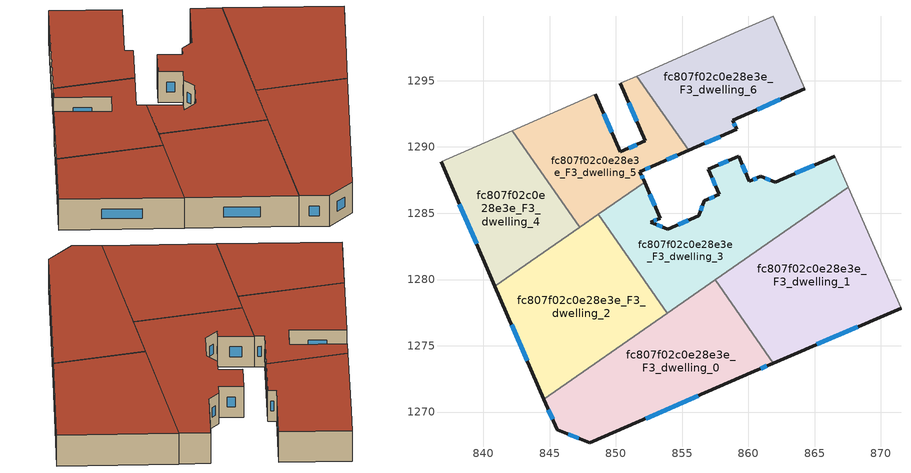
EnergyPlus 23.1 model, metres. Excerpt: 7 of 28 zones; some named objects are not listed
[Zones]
fc807f02c0e28e3e_F3_dwelling_0
 floor to fc807f02c0e28e3e_F2_dwelling_0 (EU_floor_Construction): 857.51,1279.97 861.88,1273.7 860.43,1273.07 848.02,1267.68 845.57,1268.67 844.58,1270.96 z9
 wall outside (EU_wall_Construction): 844.58,1270.96 845.57,1268.67 848.02,1267.68 860.43,1273.07 861.88,1273.7 z9:12
 wall to fc807f02c0e28e3e_F3_dwelling_1 (EU_wall_Construction): 861.88,1273.7 857.51,1279.97 z9:12
 wall to fc807f02c0e28e3e_F3_dwelling_2 (EU_wall_Construction): 853.88,1277.44 844.58,1270.96 z9:12
 wall to fc807f02c0e28e3e_F3_dwelling_3 (EU_wall_Construction): 857.51,1279.97 853.88,1277.44 z9:12
 window (EU_Window_Construction): 844.91,1270.18 845.23,1269.45 / 860.92,1273.28 861.39,1273.48 / 852.24,1269.51 856.2,1271.23 / 846.4,1268.33 847.18,1268.02 z10.02:10.98
 roof outside (EU_roof_Construction): 860.43,1273.07 861.88,1273.7 857.51,1279.97 844.58,1270.96 845.57,1268.67 848.02,1267.68 z12
fc807f02c0e28e3e_F3_dwelling_1
 floor to fc807f02c0e28e3e_F2_dwelling_1 (EU_floor_Construction): 867.53,1286.95 871.51,1277.85 861.88,1273.7 857.51,1279.97 z9
 wall outside (EU_wall_Construction): 861.88,1273.7 871.51,1277.85 z9:12
 wall adiabatic (EU_wall_Construction): 871.51,1277.85 867.53,1286.95 z9:12
 wall to fc807f02c0e28e3e_F3_dwelling_3 (EU_wall_Construction): 867.53,1286.95 857.51,1279.97 z9:12
 window (EU_Window_Construction): 865.16,1275.11 868.24,1276.44 z10.02:10.98
 roof outside (EU_roof_Construction): 871.51,1277.85 867.53,1286.95 857.51,1279.97 861.88,1273.7 z12
fc807f02c0e28e3e_F3_dwelling_2
 floor to fc807f02c0e28e3e_F2_dwelling_2 (EU_floor_Construction): 848.67,1284.92 853.88,1277.44 844.58,1270.96 840.88,1279.49 z9
 wall outside (EU_wall_Construction): 840.88,1279.49 844.58,1270.96 z9:12
 wall to fc807f02c0e28e3e_F3_dwelling_3 (EU_wall_Construction): 853.88,1277.44 848.67,1284.92 z9:12
 wall to fc807f02c0e28e3e_F3_dwelling_4 (EU_wall_Construction): 847.28,1283.95 840.88,1279.49 z9:12
 wall to fc807f02c0e28e3e_F3_dwelling_5 (EU_wall_Construction): 848.67,1284.92 847.28,1283.95 z9:12
 window (EU_Window_Construction): 842.14,1276.58 843.32,1273.86 z10.02:10.98
 roof outside (EU_roof_Construction): 853.88,1277.44 848.67,1284.92 840.88,1279.49 844.58,1270.96 z12
fc807f02c0e28e3e_F3_dwelling_3
 floor to fc807f02c0e28e3e_F2_dwelling_3 (EU_floor_Construction): 866.51,1289.3 867.53,1286.95 853.88,1277.44 848.67,1284.92 852.16,1287.35 853.34,1284.63 852.64,1284.32 853.92,1283.8 856.25,1284.82 856.67,1285.93 857.79,1286.42 856.98,1288.31 859.25,1289.3 860.07,1287.41 860.91,1287.79 862.01,1287.34 z9
 wall outside (EU_wall_Construction): 866.51,1289.3 862.01,1287.34 860.91,1287.79 860.07,1287.41 859.25,1289.3 856.98,1288.31 857.79,1286.42 856.67,1285.93 856.25,1284.82 853.92,1283.8 852.64,1284.32 853.34,1284.63 852.16,1287.35 z9:12
 wall adiabatic (EU_wall_Construction): 867.53,1286.95 866.51,1289.3 z9:12
 wall to fc807f02c0e28e3e_F3_dwelling_5 (EU_wall_Construction): 852.16,1287.35 848.67,1284.92 z9:12
 window (EU_Window_Construction): 852.94,1285.55 852.56,1286.42 / 852.87,1284.43 853.1,1284.52 / 853.49,1283.98 853.07,1284.14 / 855.46,1284.47 854.71,1284.14 / 856.52,1285.55 856.39,1285.2 / 857.41,1286.26 857.05,1286.1 / 857.25,1287.67 857.51,1287.07 / 858.48,1288.96 857.75,1288.65 / 859.79,1288.05 859.53,1288.65 / 860.63,1287.66 860.36,1287.54 / 861.64,1287.49 861.29,1287.63 / 864.98,1288.64 863.54,1288.01 z10.02:10.98
 roof outside (EU_roof_Construction): 867.53,1286.95 866.51,1289.3 862.01,1287.34 860.91,1287.79 860.07,1287.41 859.25,1289.3 856.98,1288.31 857.79,1286.42 856.67,1285.93 856.25,1284.82 853.92,1283.8 852.64,1284.32 853.34,1284.63 852.16,1287.35 848.67,1284.92 853.88,1277.44 z12
fc807f02c0e28e3e_F3_dwelling_4
 floor to fc807f02c0e28e3e_F2_dwelling_4 (EU_floor_Construction): 842.2,1291.24 847.28,1283.95 840.88,1279.49 836.81,1288.88 z9
 wall outside (EU_wall_Construction): 836.81,1288.88 840.88,1279.49 z9:12
 wall adiabatic (EU_wall_Construction): 842.2,1291.24 836.81,1288.88 z9:12
 wall to fc807f02c0e28e3e_F3_dwelling_5 (EU_wall_Construction): 847.28,1283.95 842.2,1291.24 z9:12
 window (EU_Window_Construction): 838.19,1285.68 839.49,1282.68 z10.02:10.98
 roof outside (EU_roof_Construction): 847.28,1283.95 842.2,1291.24 836.81,1288.88 840.88,1279.49 z12
fc807f02c0e28e3e_F3_dwelling_5
 floor to fc807f02c0e28e3e_F2_dwelling_5 (EU_floor_Construction): 851.57,1295.35 855.48,1289.74 853,1288.65 851.82,1288.14 852.16,1287.35 847.28,1283.95 842.2,1291.24 848.45,1293.98 850.33,1289.63 852.22,1290.46 850.33,1294.8 z9
 wall outside (EU_wall_Construction): 850.33,1294.8 852.22,1290.46 850.33,1289.63 848.45,1293.98 / 852.16,1287.35 851.82,1288.14 853,1288.65 855.48,1289.74 z9:12
 wall adiabatic (EU_wall_Construction): 851.57,1295.35 850.33,1294.8 / 848.45,1293.98 842.2,1291.24 z9:12
 wall to fc807f02c0e28e3e_F3_dwelling_6 (EU_wall_Construction): 855.48,1289.74 851.57,1295.35 z9:12
 window (EU_Window_Construction): 850.97,1293.32 851.58,1291.94 / 853.84,1289.02 854.64,1289.37 / 852.22,1288.31 852.6,1288.48 / 852.05,1287.62 851.94,1287.87 / 849.69,1291.11 849.09,1292.5 / 851.58,1290.18 850.97,1289.91 z10.02:10.98
 roof outside (EU_roof_Construction): 852.16,1287.35 851.82,1288.14 853,1288.65 855.48,1289.74 851.57,1295.35 850.33,1294.8 852.22,1290.46 850.33,1289.63 848.45,1293.98 842.2,1291.24 847.28,1283.95 z12
fc807f02c0e28e3e_F3_dwelling_6
 floor to fc807f02c0e28e3e_F2_dwelling_6 (EU_floor_Construction): 861.88,1299.87 864.27,1294.41 858.81,1292.01 859.11,1291.33 855.48,1289.74 851.57,1295.35 859.23,1298.72 z9
 wall outside (EU_wall_Construction): 855.48,1289.74 859.11,1291.33 858.81,1292.01 864.27,1294.41 z9:12
 wall adiabatic (EU_wall_Construction): 864.27,1294.41 861.88,1299.87 859.23,1298.72 851.57,1295.35 z9:12
 window (EU_Window_Construction): 860.67,1292.83 862.41,1293.59 / 859.01,1291.56 858.91,1291.78 / 856.72,1290.28 857.88,1290.79 z10.02:10.98
 roof outside (EU_roof_Construction): 864.27,1294.41 861.88,1299.87 859.23,1298.72 851.57,1295.35 855.48,1289.74 859.11,1291.33 858.81,1292.01 z12
[Building]
EU S2 Campaign: North Axis=0; Terrain=City; Solar Distribution=FullExterior
[Site:Location]
Vienna: Latitude=48; Longitude=16.5; Time Zone=1; Elevation=183
[SizingPeriod:WeatherFileDays]
AnnualSizingPeriod: Begin Month=1; Begin Day of Month=1; End Month=12; End Day of Month=31; Day of Week for Start Day=Monday; Use Weather File Daylight Saving Period=No; Use Weather File Rain and Snow Indicators=No
[MATERIAL]
EU_InternalMass_Material: Roughness=MediumRough; Thickness=0.1; Conductivity=1; Density=1800; Specific Heat=900; Thermal Absorptance=0.9; Solar Absorptance=0.7; Visible Absorptance=0.7
[MATERIAL:NOMASS] Roughness=MediumRough; Thermal Absorptance=0.9; Solar Absorptance=0.7; Visible Absorptance=0.7
Name | Thermal Resistance
EU_wall_NoMass | 0.942466
EU_roof_NoMass | 0.551687
EU_floor_NoMass | 0.66527
[WINDOWMATERIAL:SIMPLEGLAZINGSYSTEM]
EU_Window_SimpleGlazing: UFactor=2.03367; Solar Heat Gain Coefficient=0.65; Visible Transmittance=0.65
[CONSTRUCTION]
EU_wall_Construction: EU_wall_NoMass
EU_roof_Construction: EU_roof_NoMass
EU_floor_Construction: EU_floor_NoMass
EU_Window_Construction: EU_Window_SimpleGlazing
EU_InternalMass_Construction: EU_InternalMass_Material
[ZONE] Type=1; Multiplier=1; Ceiling Height=autocalculate; Floor Area=autocalculate; Part of Total Floor Area=Yes
Name | Volume
fc807f02c0e28e3e_F3_dwelling_0 | 286.986
fc807f02c0e28e3e_F3_dwelling_1 | 296.429
fc807f02c0e28e3e_F3_dwelling_2 | 284.779
fc807f02c0e28e3e_F3_dwelling_3 | 284.73
fc807f02c0e28e3e_F3_dwelling_4 | 194.481
fc807f02c0e28e3e_F3_dwelling_5 | 203.001
fc807f02c0e28e3e_F3_dwelling_6 | 199.948
[INTERNALMASS] Construction=EU_InternalMass_Construction
Name | Zone or ZoneList | Surface Area
fc807f02c0e28e3e_F3_dwelling_0_EU_InternalMass | fc807f02c0e28e3e_F3_dwelling_0 | 95.6621
fc807f02c0e28e3e_F3_dwelling_1_EU_InternalMass | fc807f02c0e28e3e_F3_dwelling_1 | 98.8097
fc807f02c0e28e3e_F3_dwelling_2_EU_InternalMass | fc807f02c0e28e3e_F3_dwelling_2 | 94.926
fc807f02c0e28e3e_F3_dwelling_3_EU_InternalMass | fc807f02c0e28e3e_F3_dwelling_3 | 94.91
fc807f02c0e28e3e_F3_dwelling_4_EU_InternalMass | fc807f02c0e28e3e_F3_dwelling_4 | 64.8272
fc807f02c0e28e3e_F3_dwelling_5_EU_InternalMass | fc807f02c0e28e3e_F3_dwelling_5 | 67.6663
fc807f02c0e28e3e_F3_dwelling_6_EU_InternalMass | fc807f02c0e28e3e_F3_dwelling_6 | 66.6498
[OTHEREQUIPMENT] Fuel Type=Electricity; Design Level Calculation Method=Watts/Area; Power per Zone Floor Area=1; Fraction Latent=0; Fraction Radiant=0; Fraction Lost=0; Carbon Dioxide Generation Rate=0; EndUse Subcategory=EU_Step8_InternalGains
Name | Zone or ZoneList or Space or SpaceList | Schedule
EU_Step8_InternalGain_fc807f02c0e28e3e_F3_dwelling_0_f000 | fc807f02c0e28e3e_F3_dwelling_0 | EU_Step8_GainSchedule_fc807f02c0e28e3e_F3_dwelling_0_f000
EU_Step8_InternalGain_fc807f02c0e28e3e_F3_dwelling_1_f000 | fc807f02c0e28e3e_F3_dwelling_1 | EU_Step8_GainSchedule_fc807f02c0e28e3e_F3_dwelling_1_f000
EU_Step8_InternalGain_fc807f02c0e28e3e_F3_dwelling_2_f000 | fc807f02c0e28e3e_F3_dwelling_2 | EU_Step8_GainSchedule_fc807f02c0e28e3e_F3_dwelling_2_f000
EU_Step8_InternalGain_fc807f02c0e28e3e_F3_dwelling_3_f000 | fc807f02c0e28e3e_F3_dwelling_3 | EU_Step8_GainSchedule_fc807f02c0e28e3e_F3_dwelling_3_f000
EU_Step8_InternalGain_fc807f02c0e28e3e_F3_dwelling_4_f000 | fc807f02c0e28e3e_F3_dwelling_4 | EU_Step8_GainSchedule_fc807f02c0e28e3e_F3_dwelling_4_f000
EU_Step8_InternalGain_fc807f02c0e28e3e_F3_dwelling_5_f000 | fc807f02c0e28e3e_F3_dwelling_5 | EU_Step8_GainSchedule_fc807f02c0e28e3e_F3_dwelling_5_f000
EU_Step8_InternalGain_fc807f02c0e28e3e_F3_dwelling_6_f000 | fc807f02c0e28e3e_F3_dwelling_6 | EU_Step8_GainSchedule_fc807f02c0e28e3e_F3_dwelling_6_f000
[ZONEVENTILATION:DESIGNFLOWRATE] Schedule=EU_AlwaysOn; Design Flow Rate Calculation Method=AirChanges/Hour; Air Changes per Hour=0.530523; Ventilation Type=Natural; Fan Pressure Rise=0; Fan Total Efficiency=1; Constant Term Coefficient=1; Temperature Term Coefficient=0; Velocity Term Coefficient=0; Velocity Squared Term Coefficient=0; Minimum Indoor Temperature=-100; Maximum Indoor Temperature=100; Delta Temperature=-100; Minimum Outdoor Temperature=-100; Maximum Outdoor Temperature=100; Maximum Wind Speed=40
Name | Zone or ZoneList or Space or SpaceList
EU_ConstantAir_fc807f02c0e28e3e_F3_dwelling_0 | fc807f02c0e28e3e_F3_dwelling_0
EU_ConstantAir_fc807f02c0e28e3e_F3_dwelling_1 | fc807f02c0e28e3e_F3_dwelling_1
EU_ConstantAir_fc807f02c0e28e3e_F3_dwelling_2 | fc807f02c0e28e3e_F3_dwelling_2
EU_ConstantAir_fc807f02c0e28e3e_F3_dwelling_3 | fc807f02c0e28e3e_F3_dwelling_3
EU_ConstantAir_fc807f02c0e28e3e_F3_dwelling_4 | fc807f02c0e28e3e_F3_dwelling_4
EU_ConstantAir_fc807f02c0e28e3e_F3_dwelling_5 | fc807f02c0e28e3e_F3_dwelling_5
EU_ConstantAir_fc807f02c0e28e3e_F3_dwelling_6 | fc807f02c0e28e3e_F3_dwelling_6
[HVACTEMPLATE:ZONE:IDEALLOADSAIRSYSTEM] System Availability Schedule=EU_AlwaysOn; Maximum Heating Supply Air Temperature=50; Minimum Cooling Supply Air Temperature=13; Maximum Heating Supply Air Humidity Ratio=0.0156; Minimum Cooling Supply Air Humidity Ratio=0.0077; Heating Limit=NoLimit; Cooling Limit=NoLimit; Heating Availability Schedule=EU_AlwaysOn; Cooling Availability Schedule=EU_CoolingOff; Dehumidification Control Type=ConstantSensibleHeatRatio; Cooling Sensible Heat Ratio=0.7; Dehumidification Setpoint=60; Humidification Control Type=None; Humidification Setpoint=30; Outdoor Air Method=None; Outdoor Air Flow Rate per Person=0.00944; Outdoor Air Flow Rate per Zone Floor Area=0; Outdoor Air Flow Rate per Zone=0; Demand Controlled Ventilation Type=None; Outdoor Air Economizer Type=NoEconomizer; Heat Recovery Type=None; Sensible Heat Recovery Effectiveness=0.7; Latent Heat Recovery Effectiveness=0.65
Name | Template Thermostat
fc807f02c0e28e3e_F3_dwelling_0 | EU_HeatOnly_fc807f02c0e28e3e_F3_dwelling_0
fc807f02c0e28e3e_F3_dwelling_1 | EU_HeatOnly_fc807f02c0e28e3e_F3_dwelling_1
fc807f02c0e28e3e_F3_dwelling_2 | EU_HeatOnly_fc807f02c0e28e3e_F3_dwelling_2
fc807f02c0e28e3e_F3_dwelling_3 | EU_HeatOnly_fc807f02c0e28e3e_F3_dwelling_3
fc807f02c0e28e3e_F3_dwelling_4 | EU_HeatOnly_fc807f02c0e28e3e_F3_dwelling_4
fc807f02c0e28e3e_F3_dwelling_5 | EU_HeatOnly_fc807f02c0e28e3e_F3_dwelling_5
fc807f02c0e28e3e_F3_dwelling_6 | EU_HeatOnly_fc807f02c0e28e3e_F3_dwelling_6
[SIZING:ZONE] Zone Cooling Design Supply Air Temperature Input Method=SupplyAirTemperature; Zone Cooling Design Supply Air Temperature=13; Zone Heating Design Supply Air Temperature Input Method=SupplyAirTemperature; Zone Heating Design Supply Air Temperature=50; Zone Cooling Design Supply Air Humidity Ratio=0.008; Zone Heating Design Supply Air Humidity Ratio=0.008; Cooling Design Air Flow Method=DesignDay; Cooling Design Air Flow Rate=0; Cooling Minimum Air Flow per Zone Floor Area=0.000762; Cooling Minimum Air Flow=0; Cooling Minimum Air Flow Fraction=0.2; Heating Design Air Flow Method=DesignDay; Heating Design Air Flow Rate=0; Heating Maximum Air Flow per Zone Floor Area=0.002032; Heating Maximum Air Flow=0.141576; Heating Maximum Air Flow Fraction=0.3; Account for Dedicated Outdoor Air System=No; Dedicated Outdoor Air System Control Strategy=NeutralSupplyAir; Dedicated Outdoor Air Low Setpoint Temperature for Design=autosize; Dedicated Outdoor Air High Setpoint Temperature for Design=autosize; Zone Load Sizing Method=Sensible Load Only No Latent Load; Zone Latent Cooling Design Supply Air Humidity Ratio Input Method=HumidityRatioDifference; Zone Cooling Design Supply Air Humidity Ratio Difference=0.005; Zone Latent Heating Design Supply Air Humidity Ratio Input Method=HumidityRatioDifference; Zone Humidification Design Supply Air Humidity Ratio Difference=0.005
fc807f02c0e28e3e_F3_dwelling_0; fc807f02c0e28e3e_F3_dwelling_1; fc807f02c0e28e3e_F3_dwelling_2; fc807f02c0e28e3e_F3_dwelling_3; fc807f02c0e28e3e_F3_dwelling_4; fc807f02c0e28e3e_F3_dwelling_5; fc807f02c0e28e3e_F3_dwelling_6
[SCHEDULE:CONSTANT]
Name | Hourly Value
EU_AlwaysOn | 1
EU_CoolingOff | 0
[SCHEDULE:FILE] Column Number=1; Rows to Skip at Top=0; Number of Hours of Data=8760; Column Separator=Comma; Interpolate to Timestep=No; Minutes per Item=60; Adjust Schedule for Daylight Savings=Yes
Name | File
EU_Step8_GainSchedule_fc807f02c0e28e3e_F3_dwelling_0_f000 | ../../schedules/fc807f02c0e28e3e/fc807f02c0e28e3e_F3_dwelling_0_f000_gain.csv
EU_Step8_GainSchedule_fc807f02c0e28e3e_F3_dwelling_1_f000 | ../../schedules/fc807f02c0e28e3e/fc807f02c0e28e3e_F3_dwelling_1_f000_gain.csv
EU_Step8_GainSchedule_fc807f02c0e28e3e_F3_dwelling_2_f000 | ../../schedules/fc807f02c0e28e3e/fc807f02c0e28e3e_F3_dwelling_2_f000_gain.csv
EU_Step8_GainSchedule_fc807f02c0e28e3e_F3_dwelling_3_f000 | ../../schedules/fc807f02c0e28e3e/fc807f02c0e28e3e_F3_dwelling_3_f000_gain.csv
EU_Step8_GainSchedule_fc807f02c0e28e3e_F3_dwelling_4_f000 | ../../schedules/fc807f02c0e28e3e/fc807f02c0e28e3e_F3_dwelling_4_f000_gain.csv
EU_Step8_GainSchedule_fc807f02c0e28e3e_F3_dwelling_5_f000 | ../../schedules/fc807f02c0e28e3e/fc807f02c0e28e3e_F3_dwelling_5_f000_gain.csv
EU_Step8_GainSchedule_fc807f02c0e28e3e_F3_dwelling_6_f000 | ../../schedules/fc807f02c0e28e3e/fc807f02c0e28e3e_F3_dwelling_6_f000_gain.csv
